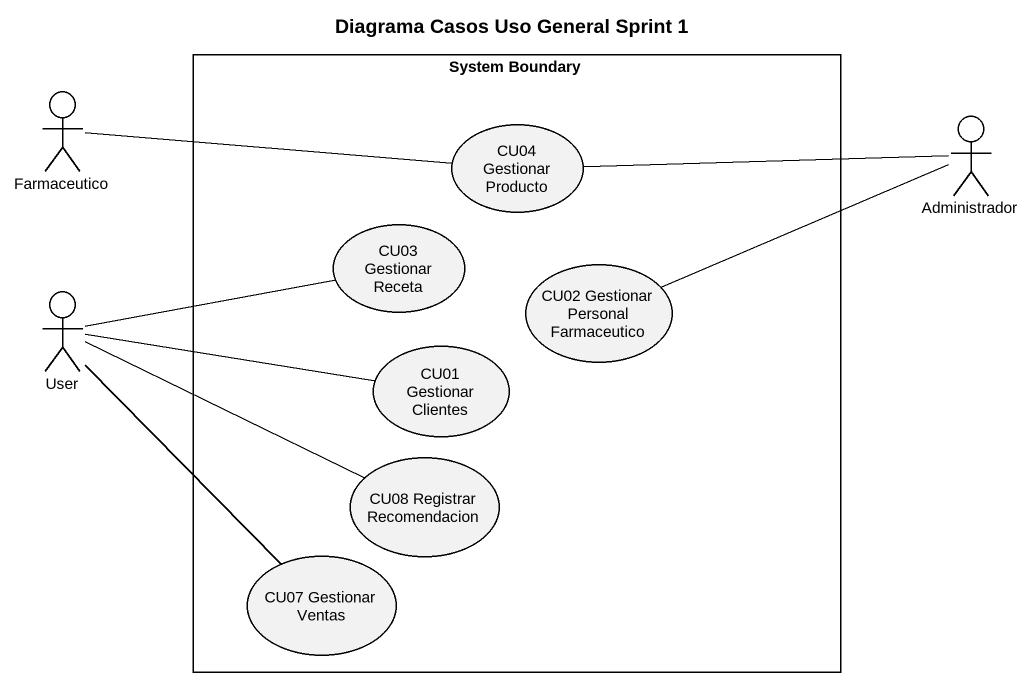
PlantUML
@startuml
title Diagrama Casos Uso General Sprint 1
rectangle "System Boundary" as System_Boundary {
  usecase "CU04 Gestionar Producto" as CU04_Gestionar_Producto
  usecase "CU03 Gestionar Receta" as CU03_Gestionar_Receta
  usecase "CU02 Gestionar Personal Farmaceutico" as CU02_Gestionar_Personal
  usecase "CU01 Gestionar Clientes" as CU01_Gestionar_Clientes
  usecase "CU08 Registrar Recomendacion" as CU08_Registrar_Recomendacion
  usecase "CU07 Gestionar Ventas" as CU07_Gestionar_Ventas
}
actor Farmaceutico
actor Administrador
actor User
Farmaceutico -right- CU04_Gestionar_Producto
Administrador -left- CU04_Gestionar_Producto
Administrador -left- CU02_Gestionar_Personal
User -right- CU03_Gestionar_Receta
User -right- CU01_Gestionar_Clientes
User -right- CU08_Registrar_Recomendacion
User -- CU07_Gestionar_Ventas
@enduml
